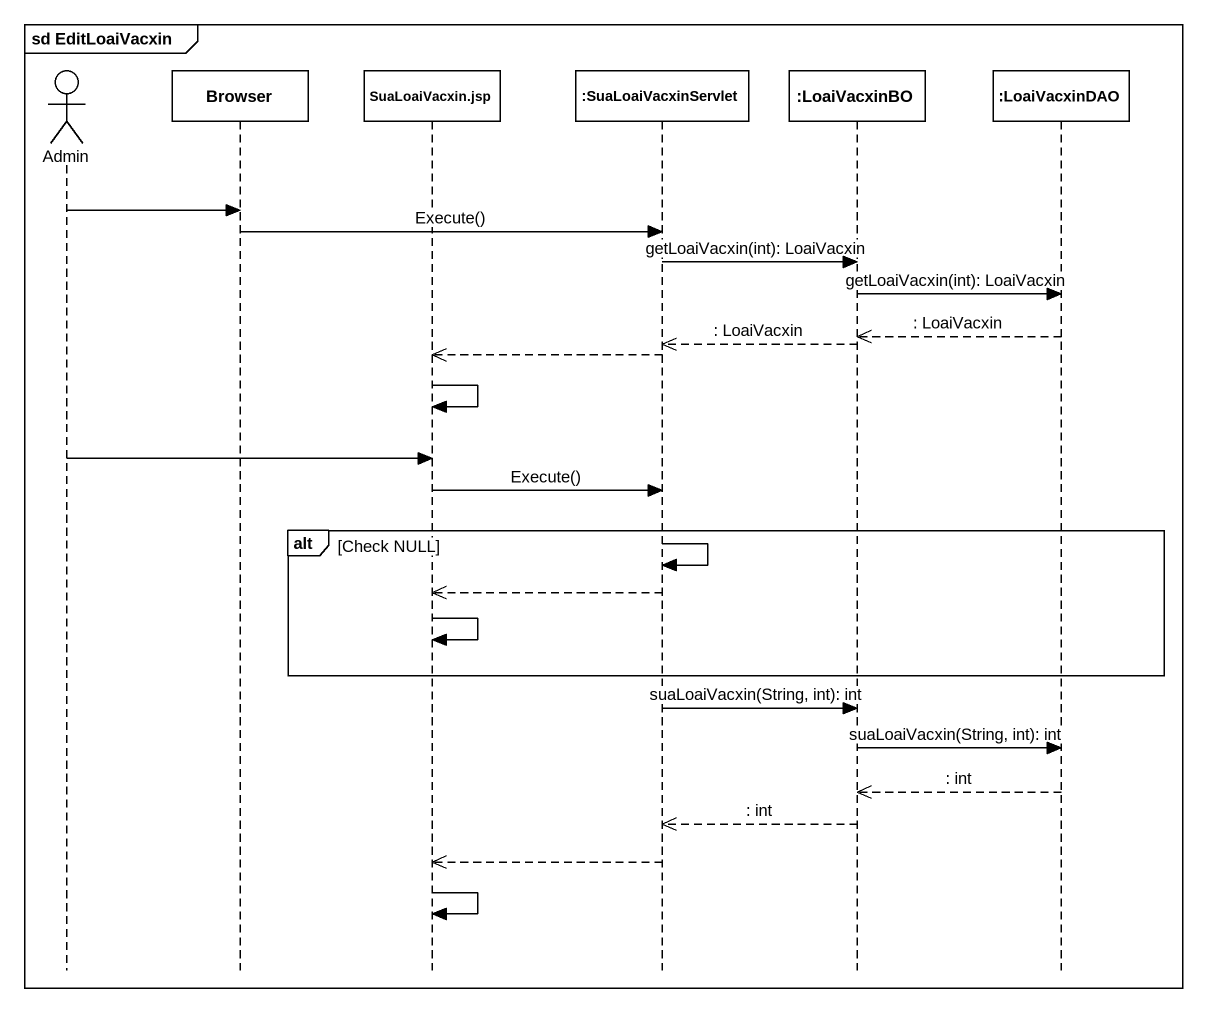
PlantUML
@startuml
mainframe sd EditLoaiVacxin
hide footbox
actor Admin
participant Browser
participant "SuaLoaiVacxin.jsp" as SuaLoaiVacxin_jsp
participant ":SuaLoaiVacxinServlet" as SuaLoaiVacxinServlet
participant ":LoaiVacxinBO" as LoaiVacxinBO
participant ":LoaiVacxinDAO" as LoaiVacxinDAO

Admin -> Browser
Browser -> SuaLoaiVacxinServlet : Execute()
SuaLoaiVacxinServlet -> LoaiVacxinBO : getLoaiVacxin(int): LoaiVacxin
LoaiVacxinBO -> LoaiVacxinDAO : getLoaiVacxin(int): LoaiVacxin
LoaiVacxinDAO -->> LoaiVacxinBO : : LoaiVacxin
LoaiVacxinBO -->> SuaLoaiVacxinServlet : : LoaiVacxin
SuaLoaiVacxinServlet -->> SuaLoaiVacxin_jsp
SuaLoaiVacxin_jsp -> SuaLoaiVacxin_jsp
Admin -> SuaLoaiVacxin_jsp
SuaLoaiVacxin_jsp -> SuaLoaiVacxinServlet : Execute()
alt Check NULL
  SuaLoaiVacxinServlet -> SuaLoaiVacxinServlet
  SuaLoaiVacxinServlet -->> SuaLoaiVacxin_jsp
  SuaLoaiVacxin_jsp -> SuaLoaiVacxin_jsp
end
SuaLoaiVacxinServlet -> LoaiVacxinBO : suaLoaiVacxin(String, int): int
LoaiVacxinBO -> LoaiVacxinDAO : suaLoaiVacxin(String, int): int
LoaiVacxinDAO -->> LoaiVacxinBO : : int
LoaiVacxinBO -->> SuaLoaiVacxinServlet : : int
SuaLoaiVacxinServlet -->> SuaLoaiVacxin_jsp
SuaLoaiVacxin_jsp -> SuaLoaiVacxin_jsp
@enduml
